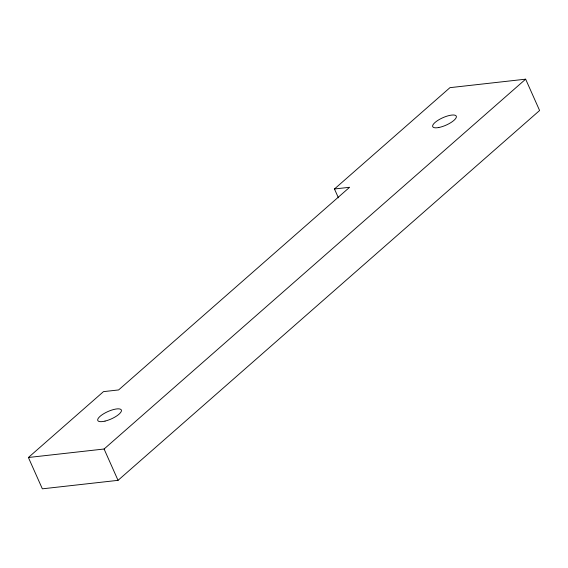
<?xml version="1.0" encoding="UTF-8"?>
<svg xmlns="http://www.w3.org/2000/svg" width="568" height="568" viewBox="0 0 568 568"><rect width="100%" height="100%" fill="white"/><g stroke="black" fill="none" stroke-linecap="round" stroke-linejoin="round"><path stroke-width="0.85" d="M334.467 188.981L449.962 87.657L525.649 79.172L539.6 110.504L118.037 480.343L42.351 488.828L28.4 457.496L103.475 391.636L118.613 389.939L349.604 187.284L334.467 188.981L338.4 197.82M28.4 457.496L104.093 449.011L525.649 79.172M104.093 449.011L118.037 480.343M105.03 421.101A12.901 4.054 -24 0 0 121.353 410.032A12.901 4.054 -24 0 0 102.283 414.64A12.901 4.054 -24 0 0 105.03 421.101M438.773 127.516A12.901 4.054 -24 0 0 456.395 116.632A12.901 4.054 -24 0 0 438.318 120.089A12.901 4.054 -24 0 0 438.773 127.516"/></g></svg>
